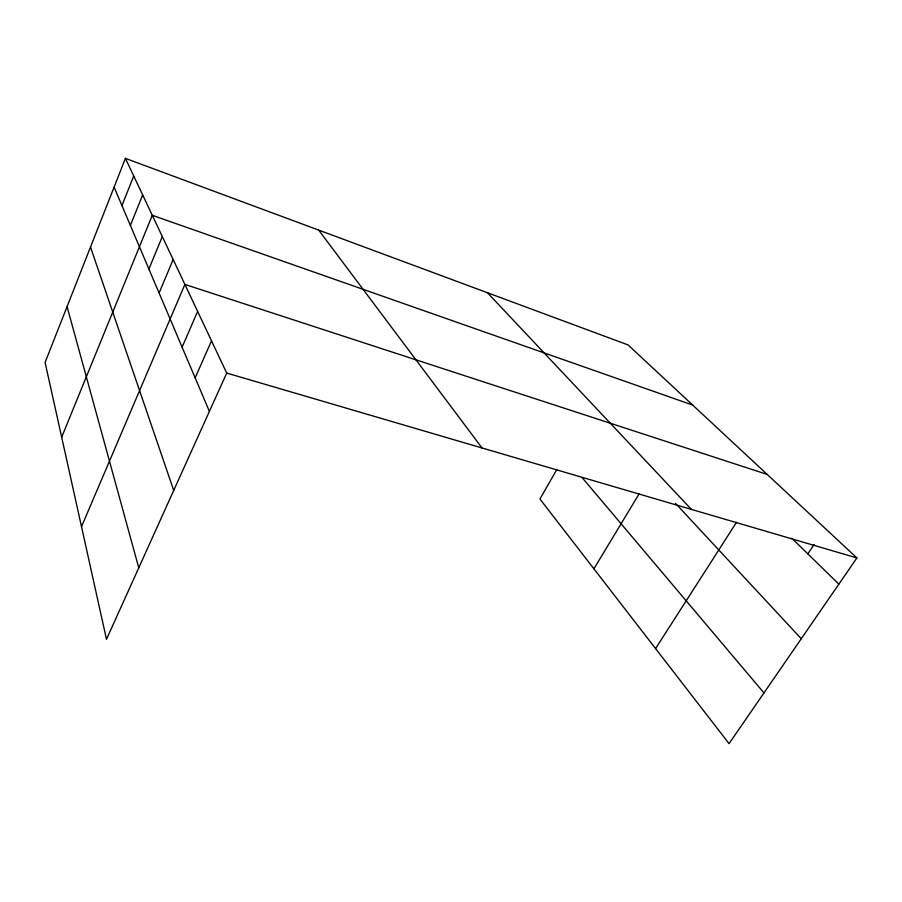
<?xml version="1.0" encoding="UTF-8"?>
<svg xmlns="http://www.w3.org/2000/svg" width="902" height="902" viewBox="0 0 902 902"><rect width="100%" height="100%" fill="white"/><g stroke="black" fill="none" stroke-linecap="round" stroke-linejoin="round"><path stroke-width="1.35" d="M125.412 158.369L45.1 362.435L106.481 639.304L226.718 373.067L125.412 158.369L628.096 344.936L856.9 557.943L729.053 743.631L539.948 499.02L556.793 469.581M121.95 205.611L133.733 176.003M130.373 225.432L142.663 194.933M61.674 437.222L152.269 215.296L692.702 405.077M148.898 269.01L162.315 236.583M159.102 293.026L173.15 259.55M81.507 526.678L184.887 284.423L767.196 474.429M182.114 347.18L197.628 311.427M195.148 377.87L211.519 340.866M593.911 568.812L639.056 493.98M655.574 648.583L736.517 522.303M807.842 553.873L814.089 544.571M226.718 373.067L856.9 557.943M791.809 538.235L838.86 584.158M487.475 292.744L691.383 509.382M675.429 503.293L801.28 638.74M582.218 477.722L763.971 692.928M318.665 230.089L482.029 447.967M114.092 187.12L209.399 411.402M90.504 247.058L173.714 490.429M67.064 306.624L138.761 567.82"/></g></svg>
